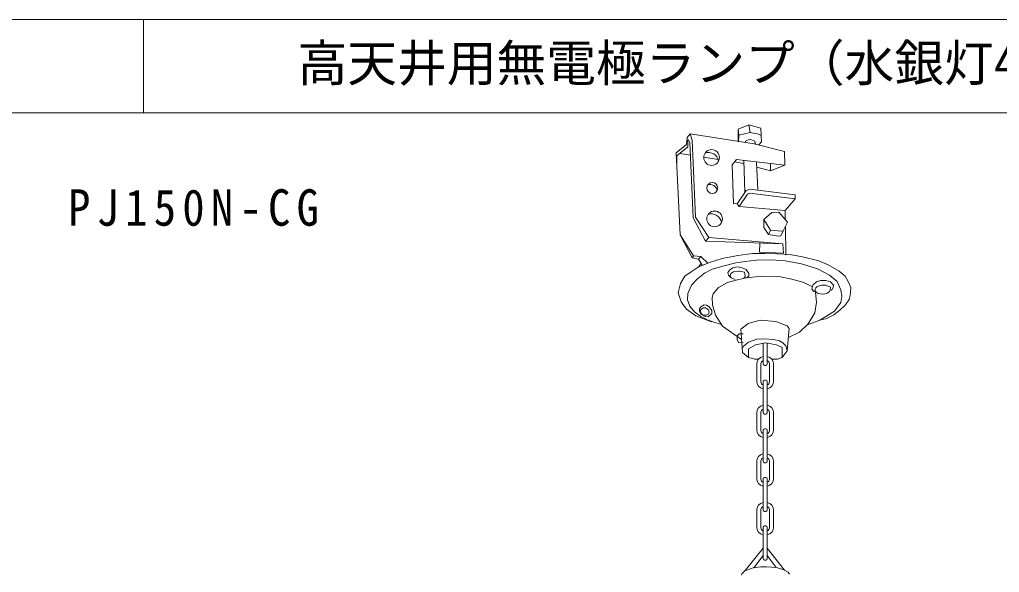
# Model space of a CAD drawing. Units: millimetres, scale not verified. Extents: x -1348 to 1152, y -2025 to -250.
# Drawn here: x -710.3 to -316.2, y -915.6 to -693.5 of the extents above; entities that cross this region are included whole.
import ezdxf
from ezdxf.enums import TextEntityAlignment as Align

# ---------------------------------------------------------------- set-up
doc = ezdxf.new("R2010")
doc.units = ezdxf.units.MM
doc.header["$LTSCALE"] = 5
doc.layers.add('0-0_絵', color=7, linetype='Continuous', lineweight=20)
doc.layers.add('0-2_枠', color=7, linetype='Continuous', lineweight=20)
doc.layers.add('0-1_文字', color=7, linetype='Continuous')
doc.styles.add('ＭＳ ゴシック', font='')
doc.styles.get('ＭＳ ゴシック').set_extended_font_data('MS Gothic')

msp = doc.modelspace()

# ---------------------------------------------------------------- linework, layer by layer
at = {"layer": '0-0_絵'}
for p, q in [((-416.463, -738.803), (-416.964, -735.728)), ((-421.344, -737.527), (-420.994, -739.905)), ((-414.563, -742.311), (-414.372, -743.65)), ((-444.746, -747.24), (-440.497, -747.904)), ((-435.15, -748.74), (-429.331, -749.649)), ((-418.977, -750.029), (-418.591, -762.8)), ((-413.333, -761.727), (-413.895, -750.806)), ((-408.3, -754.217), (-402.601, -751.911)), ((-420.877, -768.561), (-417.564, -763.638)), ((-408.272, -778.014), (-409.093, -779.84)), ((-404.163, -780.388), (-403.158, -778.379)), ((-402.191, -788.055), (-402.321, -776.565)), ((-412.728, -786.954), (-412.649, -783.258)), ((-436.299, -788.611), (-439.23, -788.414)), ((-435.709, -792.241), (-437.295, -789.66)), ((-436.237, -791.382), (-437.263, -792.905)), ((-409.61, -831.785), (-409.61, -823.476)), ((-419.215, -824.712), (-419.111, -824.573)), ((-411.28, -823.562), (-411.28, -831.785)), ((-413.835, -831.944), (-413.835, -838.745)), ((-412.165, -831.685), (-412.165, -839.004)), ((-410.655, -832.41), (-410.235, -832.41)), ((-408.724, -839.004), (-408.724, -831.685)), ((-407.054, -838.745), (-407.054, -831.944)), ((-411.28, -838.904), (-411.28, -851.332)), ((-410.655, -838.279), (-410.235, -838.279)), ((-409.61, -851.332), (-409.61, -838.904)), ((-413.835, -858.291), (-413.835, -851.491)), ((-412.165, -851.231), (-412.165, -858.55)), ((-410.655, -851.957), (-410.235, -851.957)), ((-408.724, -858.55), (-408.724, -851.231)), ((-407.054, -851.491), (-407.054, -858.291)), ((-411.28, -858.45), (-411.28, -870.878)), ((-410.235, -857.825), (-410.655, -857.825)), ((-409.61, -870.878), (-409.61, -858.45)), ((-412.165, -870.778), (-412.165, -878.097)), ((-408.724, -878.097), (-408.724, -870.778)), ((-413.835, -871.037), (-413.835, -877.838)), ((-410.235, -871.503), (-410.655, -871.503)), ((-407.054, -877.838), (-407.054, -871.037)), ((-411.28, -877.997), (-411.28, -890.425)), ((-410.655, -877.372), (-410.235, -877.372)), ((-409.61, -890.425), (-409.61, -877.997)), ((-412.165, -890.325), (-412.165, -897.643)), ((-408.724, -897.643), (-408.724, -890.325)), ((-413.835, -897.384), (-413.835, -890.584)), ((-410.655, -891.05), (-410.235, -891.05)), ((-407.054, -890.584), (-407.054, -897.384)), ((-411.28, -897.543), (-411.28, -909.971)), ((-410.235, -896.918), (-410.655, -896.918)), ((-409.61, -909.971), (-409.61, -897.543)), ((-418.431, -914.846), (-411.28, -905.766)), ((-409.61, -905.766), (-402.605, -914.66)), ((-411.28, -908.718), (-414.948, -913.698)), ((-405.986, -913.638), (-409.61, -908.718)), ((-410.655, -910.596), (-410.235, -910.596))]:
    msp.add_line(p, q, dxfattribs=at)
for points in [[(-413.017, -743.82), (-411.89, -742.552), (-412.031, -740.017), (-412.192, -737.058), (-416.964, -735.728), (-421.344, -737.527), (-421.266, -742.22)], [(-402.352, -773.871), (-402.393, -770.204), (-398.44, -765.532), (-398.44, -763.922), (-416.617, -761.556), (-418.132, -762.124), (-421.729, -767.425), (-423.15, -767.331), (-423.718, -751.804), (-422.013, -749.627), (-402.601, -751.911), (-402.663, -746.502), (-414.846, -743.316), (-440.597, -739.292), (-441.877, -740.785), (-442.09, -743.664), (-446.234, -747.008), (-444.689, -779.968), (-439.23, -788.414), (-439.848, -789.238), (-444.689, -779.968)], [(-440.597, -739.292), (-439.744, -741.851), (-438.464, -772.776), (-433.114, -780.988), (-434.411, -782.513), (-439.37, -773.13)], [(-421.117, -742.599), (-420.994, -739.905), (-416.463, -738.803), (-413.157, -739.538), (-412.031, -740.017)], [(-439.37, -773.13), (-440.722, -742.877), (-441.237, -741.745), (-441.557, -742.065), (-441.557, -744.517), (-445.929, -748.25), (-445.929, -751.723)], [(-414.563, -742.311), (-416.667, -741.546), (-418.388, -742.311), (-418.402, -742.739)], [(-422.826, -750.665), (-420.483, -751.031), (-418.934, -751.436)], [(-413.794, -752.781), (-408.3, -754.217), (-408.3, -751.24)], [(-417.564, -763.638), (-416.617, -763.165), (-398.44, -765.532)], [(-402.393, -770.204), (-420.877, -768.561), (-421.729, -767.425)], [(-404.163, -780.388), (-405.076, -780.479), (-409.093, -779.84), (-411.011, -777.009), (-410.919, -773.813)], [(-433.114, -780.988), (-403.301, -783.522), (-434.411, -782.513)], [(-412.728, -786.954), (-403.134, -787.347), (-403.301, -783.522)], [(-432.079, -814.938), (-438.393, -812.475), (-442.07, -809.804), (-444.291, -806.82), (-445.401, -803.212), (-444.499, -799.535), (-442.695, -796.482), (-440.266, -794.747), (-437.352, -792.943), (-432.799, -790.998), (-427.683, -789.399), (-421.447, -788.2), (-415.451, -787.48), (-410.574, -787.401), (-405.457, -787.56), (-400.58, -787.88), (-395.384, -788.76), (-388.908, -790.439), (-385.071, -791.958), (-380.673, -794.516), (-378.275, -796.515), (-376.916, -798.913), (-376.036, -801.072), (-376.116, -803.23), (-376.516, -805.629), (-377.156, -806.748), (-378.355, -808.347), (-380.354, -810.186), (-382.832, -812.024), (-386.11, -813.623), (-388.271, -814.149)], [(-393.794, -816.212), (-388.438, -814.253), (-382.561, -810.596), (-380.079, -807.069), (-379.557, -804.718), (-379.948, -801.975), (-381.516, -798.71), (-384.536, -796.158), (-389.422, -793.555), (-395.815, -791.546), (-402.39, -790.359), (-407.824, -789.948), (-413.988, -790.085), (-418.463, -790.587), (-422.222, -791.163), (-426.943, -792.343), (-431.75, -793.793), (-434.808, -795.273), (-437.569, -797.509), (-440.087, -800.206), (-441.581, -803.476), (-441.698, -806.035), (-440.737, -808.652), (-438.8, -810.815), (-436.277, -812.697), (-433.415, -814.182), (-430.704, -815.15), (-428.027, -815.998)], [(-439.848, -789.238), (-437.295, -789.66), (-436.299, -788.611), (-433.564, -791.325)], [(-424.608, -793.993), (-425.421, -795), (-425.226, -796.072), (-424.088, -797.177), (-422.561, -797.827)], [(-417.752, -797.21), (-417.037, -796.397), (-416.972, -795.52), (-418.142, -793.928), (-419.637, -793.18), (-421.554, -792.791), (-423.438, -793.245), (-424.608, -793.993)], [(-424.195, -796.993), (-424.521, -796.328), (-424.261, -795.443), (-423.22, -794.766), (-421.217, -794.549), (-420.754, -794.509), (-418.715, -794.929), (-418.429, -796.38), (-418.514, -796.836), (-419.061, -797.301)], [(-419.921, -821.928), (-427.612, -816.673), (-430.387, -812.162), (-431.567, -808.124), (-431.723, -805.111), (-431.319, -803.682), (-429.207, -801.135), (-425.604, -799.147), (-422.051, -798.205), (-418.704, -797.318), (-412.13, -796.558), (-404.958, -796.612), (-399.741, -797.699), (-394.96, -799.057), (-391.389, -800.889)], [(-389.905, -802.94), (-390.417, -802.143), (-390.36, -801.744), (-390.019, -801.232), (-389.62, -800.834), (-389.108, -800.492), (-387.685, -800.094), (-386.149, -800.151), (-385.067, -800.492), (-384.157, -801.005), (-384.271, -802.086), (-383.872, -802.143), (-383.531, -801.858), (-383.133, -801.118), (-382.905, -800.094), (-384.214, -798.785), (-386.035, -798.33), (-388.141, -798.273), (-389.791, -798.785), (-391.214, -800.094)], [(-390.347, -802.8), (-390.192, -803.083), (-389.86, -806.94), (-390.525, -811.329), (-393.18, -815.745), (-396.686, -819.092), (-401.084, -821.154)], [(-391.214, -800.094), (-391.612, -801.744), (-390.815, -802.655), (-389.976, -802.915)], [(-388.141, -803.679), (-389.108, -803.566), (-389.905, -802.94)], [(-388.141, -803.679), (-386.889, -803.736), (-385.523, -803.395), (-384.555, -802.655), (-384.271, -802.2), (-384.271, -802.086)], [(-419.344, -823.15), (-420.984, -823.277), (-421.742, -822.141), (-421.742, -820.5), (-420.858, -819.743), (-419.344, -819.743)], [(-401.547, -826.539), (-402.08, -824.547), (-403.338, -823.363), (-404.67, -822.475), (-406.964, -821.957), (-410.886, -821.735), (-413.846, -821.809), (-417.102, -823.067), (-419.174, -824.621), (-419.675, -825.724)], [(-417.136, -829.252), (-414.664, -829.92), (-413.198, -829.92)], [(-407.689, -829.92), (-405.51, -829.92), (-403.617, -829.252)], [(-400.682, -916.264), (-401.171, -915.477), (-402.894, -914.495), (-405.863, -913.651), (-407.787, -913.451), (-410.098, -913.346), (-412.141, -913.38), (-415.253, -913.733), (-418.613, -914.91), (-419.825, -916.07), (-419.921, -916.64)]]:
    msp.add_lwpolyline(points, dxfattribs=at)
for points in [[(-401.515, -774.818), (-404.984, -770.892), (-407.815, -770.983), (-410.919, -773.813), (-408.272, -778.014), (-403.889, -778.47), (-403.158, -778.379)], [(-432.938, -808.917), (-431.957, -810.311), (-431.935, -811.553), (-433.357, -812.821), (-434.623, -812.784), (-436.336, -811.853), (-436.895, -810.773), (-436.881, -809.679), (-436.38, -808.873), (-434.964, -808.11), (-434.027, -808.154)], [(-433.196, -810.02), (-434.438, -809.261), (-435.267, -809.261), (-436.296, -809.958), (-436.465, -810.636), (-436.465, -811.144), (-435.844, -811.878), (-435.267, -812.229), (-434.162, -812.229), (-433.196, -811.746), (-432.919, -810.987)], [(-410.272, -823.37), (-414.277, -824.133), (-417.136, -825.776), (-417.136, -829.252), (-419.56, -827.226), (-420.279, -817.875), (-417.227, -815.505), (-412.422, -814.273), (-406.139, -814.765), (-401.622, -816.555), (-400.779, -817.6), (-401.547, -826.539), (-403.617, -829.252), (-403.617, -825.267), (-405.885, -824.07)]]:
    msp.add_lwpolyline(points, close=True, dxfattribs=at)
for centre, radius in [((-431.992, -748.865), 3.161), ((-431.722, -761.094), 2.212), ((-430.782, -773.526), 3.161)]:
    msp.add_circle(centre, radius, dxfattribs=at)
for centre, radius, start, end in [((-433.296, -751.058), 4.207, 10.74783, 107.78117), ((-432.635, -762.629), 2.945, 10.74783, 107.78117), ((-432.085, -775.719), 4.207, 10.74783, 107.78117), ((-410.71, -831.944), 3.125, 100.49696, 180), ((-410.915, -831.685), 1.25, 106.9435, 180), ((-410.179, -831.944), 3.125, 0, 79.50302), ((-409.974, -831.685), 1.25, 0, 73.05649), ((-410.655, -831.785), 0.625, 180, 270), ((-410.235, -831.785), 0.625, 270, 0), ((-410.71, -838.745), 3.125, 180, 259.50302), ((-410.915, -839.004), 1.25, 180, 253.05649), ((-410.655, -838.904), 0.625, 90, 180), ((-410.235, -838.904), 0.625, 0, 90), ((-410.179, -838.745), 3.125, 280.49696, 359.99998), ((-409.974, -839.004), 1.25, 286.9435, 0), ((-410.71, -851.491), 3.125, 100.49696, 180), ((-410.915, -851.231), 1.25, 106.9435, 180), ((-410.179, -851.491), 3.125, 0, 79.50302), ((-409.974, -851.231), 1.25, 0, 73.05649), ((-410.655, -851.332), 0.625, 180, 270), ((-410.235, -851.332), 0.625, 270, 0), ((-410.71, -858.291), 3.125, 180, 259.50302), ((-410.915, -858.55), 1.25, 180, 253.05649), ((-410.655, -858.45), 0.625, 90, 180), ((-410.235, -858.45), 0.625, 0, 90), ((-410.179, -858.291), 3.125, 280.49696, 359.99998), ((-409.974, -858.55), 1.25, 286.9435, 0), ((-410.71, -871.037), 3.125, 100.49696, 180), ((-410.915, -870.778), 1.25, 106.9435, 180), ((-410.179, -871.037), 3.125, 0, 79.50302), ((-409.974, -870.778), 1.25, 0, 73.05649), ((-410.655, -870.878), 0.625, 180, 270), ((-410.235, -870.878), 0.625, 270, 0), ((-410.71, -877.838), 3.125, 180, 259.50302), ((-410.915, -878.097), 1.25, 180, 253.05649), ((-410.655, -877.997), 0.625, 90, 180), ((-410.235, -877.997), 0.625, 0, 90), ((-410.179, -877.838), 3.125, 280.49696, 359.99998), ((-409.974, -878.097), 1.25, 286.9435, 0), ((-410.71, -890.584), 3.125, 100.49696, 180), ((-410.915, -890.325), 1.25, 106.9435, 180), ((-410.655, -890.425), 0.625, 180, 270), ((-410.235, -890.425), 0.625, 270, 0), ((-410.179, -890.584), 3.125, 0, 79.50302), ((-409.974, -890.325), 1.25, 0, 73.05649), ((-410.71, -897.384), 3.125, 180, 259.50302), ((-410.915, -897.643), 1.25, 180, 253.05649), ((-410.655, -897.543), 0.625, 90, 180), ((-410.235, -897.543), 0.625, 0, 90), ((-410.179, -897.384), 3.125, 280.49696, 359.99998), ((-409.974, -897.643), 1.25, 286.9435, 0), ((-410.655, -909.971), 0.625, 180, 270), ((-410.235, -909.971), 0.625, 270, 0)]:
    msp.add_arc(centre, radius, start, end, dxfattribs=at)
at = {"layer": '0-2_枠'}
for p, q in [((1152.055, -693.462), (-1347.945, -693.462)), ((-660.445, -730.962), (-660.445, -693.462)), ((-1347.945, -730.962), (1152.055, -730.962))]:
    msp.add_line(p, q, dxfattribs=at)

# ---------------------------------------------------------------- texts
at = {"layer": '0-1_文字', "style": 'ＭＳ ゴシック'}
msp.add_text('高天井用無電極ランプ（水銀灯400W相当）', height=14.66, dxfattribs=at).set_placement((-598.487, -722.642), align=Align.BOTTOM_LEFT)
at = {"layer": '0-1_文字', "insert": (-690.804, -776.521), "char_height": 14.66, "attachment_point": 7, "style": 'ＭＳ ゴシック'}
msp.add_mtext('\\T1.28;\\W0.9;PJ150N-CG', dxfattribs=at)

doc.saveas('drawing.dxf')
